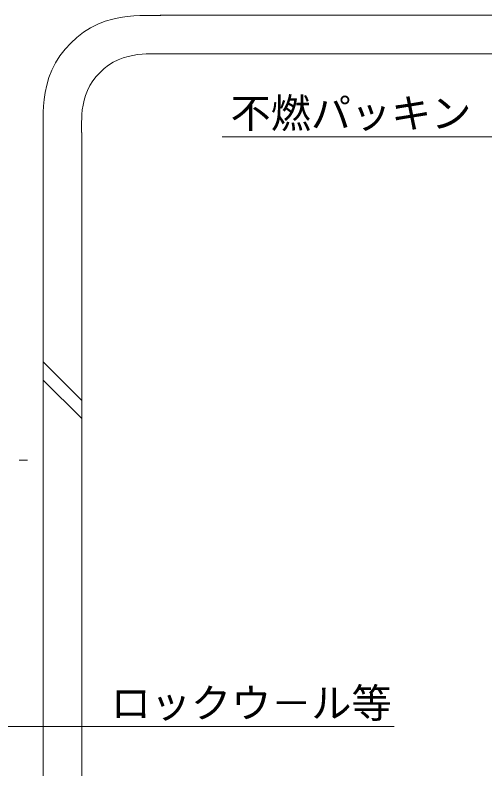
# Model space of a CAD drawing. Units: millimetres at full size, sheet at 1:6; details may follow other scales. Extents: x -1207 to 1226, y -853 to 852.
# Drawn here: x -1063.9 to -917.7, y 284.8 to 521.7 of the extents above; entities that cross this region are included whole.
import ezdxf
from ezdxf.enums import TextEntityAlignment as Align

# ---------------------------------------------------------------- set-up
doc = ezdxf.new("R2010")
doc.units = ezdxf.units.MM
doc.header["$LTSCALE"] = 6
for name, color, linetype, lineweight in [('0-2_SUNPO', 7, 'Continuous', 9), ('0-4_KANAMONO', 6, 'Continuous', 9), ('0-7_KUTAI', 6, 'Continuous', 9)]:
    doc.layers.add(name, color=color, linetype=linetype, lineweight=lineweight)
doc.styles.add('ＭＳ ゴシック', font='')
doc.styles.get('ＭＳ ゴシック').set_extended_font_data('MS Gothic')

msp = doc.modelspace()

# ---------------------------------------------------------------- linework, layer by layer
at = {"layer": '0-2_SUNPO'}
for p, q in [((-907.503, 483.807), (-999.501, 483.807)), ((-945.92, 300.126), (-1097.798, 300.126))]:
    msp.add_line(p, q, dxfattribs=at)
at = {"layer": '0-4_KANAMONO'}
msp.add_line((-1060.063, 383.059), (-1062.697, 383.059), dxfattribs=at)
at = {"layer": '0-7_KUTAI'}
for p, q in [((-1018.825, 521.657), (-691.905, 521.657)), ((-1018.825, 509.653), (-691.905, 509.653)), ((-1055.207, 284.817), (-1055.207, 485.175)), ((-1043.214, 284.817), (-1043.214, 485.175)), ((-1055.207, 413.712), (-1043.214, 401.709)), ((-1055.207, 408.056), (-1043.214, 396.06))]:
    msp.add_line(p, q, dxfattribs=at)
for points in [[(-1018.61, 521.601), (-1021.983, 521.601), (-1023.398, 521.595), (-1025.083, 521.558), (-1026.99, 521.456), (-1029.072, 521.259), (-1031.282, 520.933), (-1033.573, 520.447), (-1035.898, 519.769), (-1038.211, 518.866), (-1040.467, 517.716), (-1042.639, 516.335), (-1044.702, 514.746), (-1046.632, 512.975), (-1048.403, 511.045), (-1049.992, 508.982), (-1051.373, 506.81), (-1052.523, 504.554), (-1053.425, 502.241), (-1054.104, 499.916), (-1054.59, 497.624), (-1054.916, 495.414), (-1055.113, 493.332), (-1055.215, 491.426), (-1055.252, 489.741), (-1055.257, 484.952)], [(-1018.825, 509.607), (-1021.074, 509.607), (-1022.017, 509.604), (-1023.14, 509.579), (-1024.412, 509.511), (-1025.799, 509.379), (-1027.273, 509.162), (-1028.8, 508.838), (-1030.351, 508.386), (-1031.892, 507.784), (-1033.397, 507.018), (-1034.845, 506.097), (-1036.22, 505.038), (-1037.506, 503.857), (-1038.687, 502.57), (-1039.746, 501.195), (-1040.667, 499.747), (-1041.434, 498.243), (-1042.036, 496.701), (-1042.488, 495.151), (-1042.812, 493.623), (-1043.029, 492.15), (-1043.161, 490.762), (-1043.228, 489.491), (-1043.253, 488.368), (-1043.257, 485.175)]]:
    msp.add_lwpolyline(points, dxfattribs=at)

# ---------------------------------------------------------------- texts
at = {"layer": '0-2_SUNPO', "style": 'ＭＳ ゴシック'}
for s, p in [('不燃パッキン', (-996.842, 483.807)), ('ロックウ－ル等', (-1034.178, 300.126))]:
    msp.add_text(s, height=9.164, dxfattribs=at).set_placement(p, align=Align.BOTTOM_LEFT)

doc.saveas('drawing.dxf')
